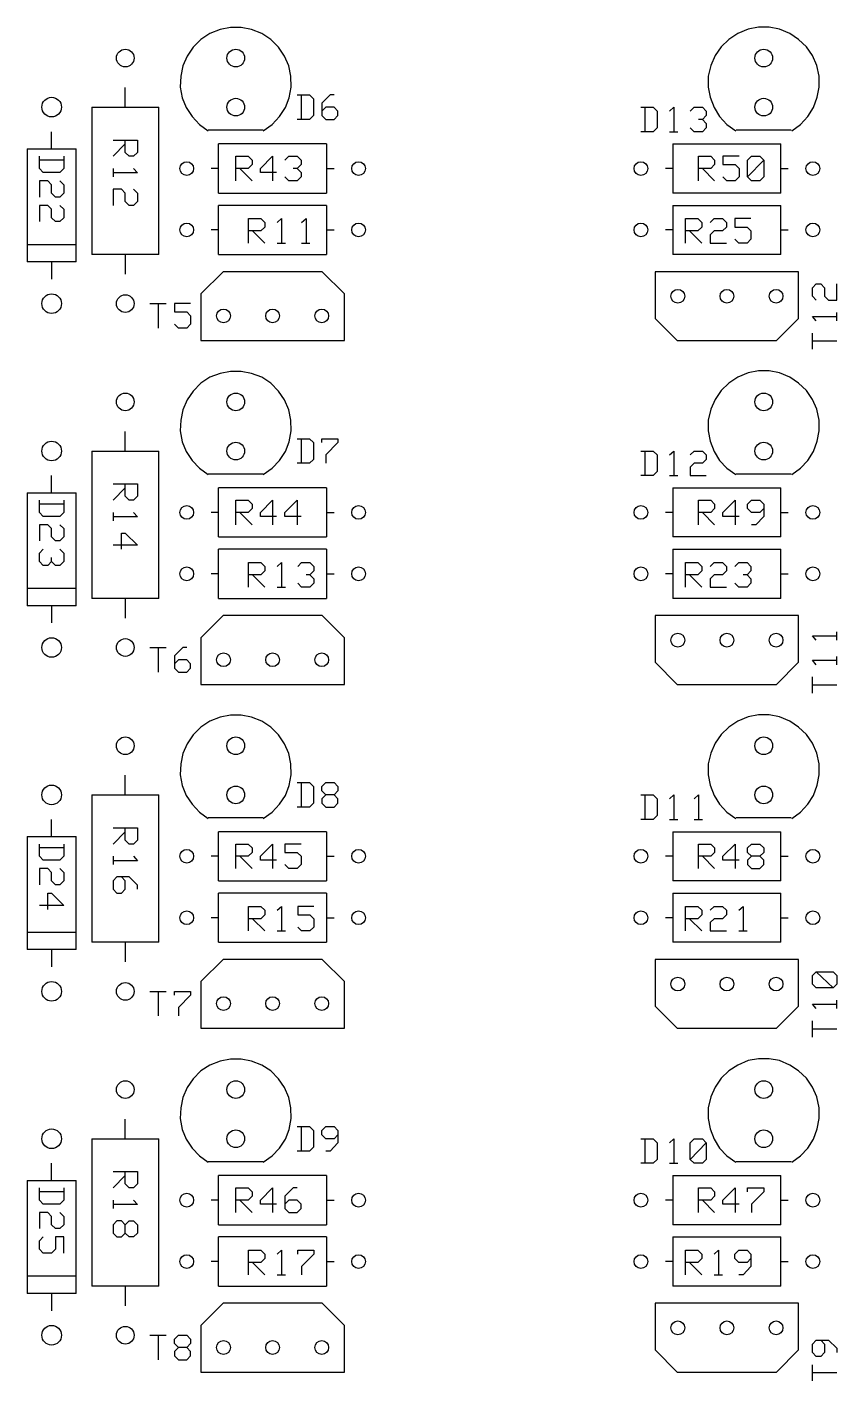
# Model space of a CAD drawing. Extents: x 0 to 5.97, y 0 to 9.88.
# Drawn here: x 2.025 to 3.674, y 2.432 to 5.188 of the extents above; entities that cross this region are included whole.
import ezdxf

# ---------------------------------------------------------------- set-up
doc = ezdxf.new("R2010")
doc.units = 0
doc.layers.get('0').update_dxf_attribs({"linetype": 'CONTINUOUS'})

msp = doc.modelspace()

# ---------------------------------------------------------------- linework, layer by layer
at = {"color": 7}
for p, q in [((2.418, 5.183), (2.397, 5.175)), ((2.439, 5.187), (2.418, 5.183)), ((2.461, 5.187), (2.439, 5.187)), ((2.482, 5.183), (2.461, 5.187)), ((2.503, 5.175), (2.482, 5.183)), ((3.493, 5.184), (3.472, 5.175)), ((3.514, 5.188), (3.493, 5.184)), ((3.536, 5.188), (3.514, 5.188)), ((3.557, 5.184), (3.536, 5.188)), ((3.578, 5.175), (3.557, 5.184)), ((2.379, 5.163), (2.363, 5.147)), ((2.397, 5.175), (2.379, 5.163)), ((2.521, 5.163), (2.503, 5.175)), ((2.537, 5.147), (2.521, 5.163)), ((3.454, 5.163), (3.438, 5.148)), ((3.472, 5.175), (3.454, 5.163)), ((3.596, 5.163), (3.578, 5.175)), ((3.612, 5.148), (3.596, 5.163)), ((2.351, 5.129), (2.342, 5.109)), ((2.363, 5.147), (2.351, 5.129)), ((2.549, 5.129), (2.537, 5.147)), ((2.558, 5.109), (2.549, 5.129)), ((3.426, 5.13), (3.417, 5.11)), ((3.438, 5.148), (3.426, 5.13)), ((3.624, 5.13), (3.612, 5.148)), ((3.633, 5.11), (3.624, 5.13)), ((2.342, 5.109), (2.338, 5.088)), ((2.562, 5.088), (2.558, 5.109)), ((3.417, 5.11), (3.412, 5.088)), ((3.638, 5.088), (3.633, 5.11)), ((2.338, 5.088), (2.337, 5.066)), ((2.563, 5.066), (2.562, 5.088)), ((3.412, 5.088), (3.412, 5.066)), ((3.638, 5.066), (3.638, 5.088)), ((2.225, 5.025), (2.225, 5.065)), ((2.337, 5.066), (2.341, 5.044)), ((2.341, 5.044), (2.349, 5.024)), ((2.551, 5.024), (2.559, 5.044)), ((2.559, 5.044), (2.563, 5.066)), ((2.575, 5.05), (2.6, 5.05)), ((2.583, 5.05), (2.583, 5)), ((2.6, 5.05), (2.608, 5.042)), ((2.642, 5.05), (2.625, 5.033)), ((2.65, 5.05), (2.642, 5.05)), ((3.412, 5.066), (3.416, 5.045)), ((3.416, 5.045), (3.424, 5.024)), ((3.626, 5.024), (3.634, 5.045)), ((3.634, 5.045), (3.638, 5.066)), ((2.157, 5.025), (2.293, 5.025)), ((2.157, 5.025), (2.157, 4.725)), ((2.293, 4.725), (2.293, 5.025)), ((2.349, 5.024), (2.361, 5.006)), ((2.539, 5.006), (2.551, 5.024)), ((2.608, 5.042), (2.608, 5.008)), ((2.625, 5.033), (2.625, 5.008)), ((2.633, 5.025), (2.625, 5.017)), ((2.65, 5.025), (2.633, 5.025)), ((2.658, 5.017), (2.65, 5.025)), ((2.658, 5.008), (2.658, 5.017)), ((3.275, 5.025), (3.3, 5.025)), ((3.283, 5.025), (3.283, 4.975)), ((3.3, 5.025), (3.308, 5.017)), ((3.308, 5.017), (3.308, 4.983)), ((3.333, 5.017), (3.342, 5.025)), ((3.342, 5.025), (3.342, 4.975)), ((3.375, 5.017), (3.383, 5.025)), ((3.383, 5.025), (3.4, 5.025)), ((3.4, 5.025), (3.408, 5.017)), ((3.408, 5.017), (3.408, 5.008)), ((3.424, 5.024), (3.435, 5.006)), ((3.615, 5.006), (3.626, 5.024)), ((2.361, 5.006), (2.376, 4.99)), ((2.376, 4.99), (2.394, 4.977)), ((2.506, 4.977), (2.524, 4.99)), ((2.524, 4.99), (2.539, 5.006)), ((2.6, 5), (2.575, 5)), ((2.608, 5.008), (2.6, 5)), ((2.625, 5.008), (2.633, 5)), ((2.633, 5), (2.65, 5)), ((2.65, 5), (2.658, 5.008)), ((3.4, 5), (3.392, 5)), ((3.408, 5.008), (3.4, 5)), ((3.4, 5), (3.408, 4.992)), ((3.408, 4.992), (3.408, 4.983)), ((3.435, 5.006), (3.45, 4.99)), ((3.45, 4.99), (3.468, 4.977)), ((3.582, 4.977), (3.6, 4.99)), ((3.6, 4.99), (3.615, 5.006)), ((2.075, 4.94), (2.075, 4.975)), ((2.506, 4.978), (2.394, 4.978)), ((3.3, 4.975), (3.275, 4.975)), ((3.308, 4.983), (3.3, 4.975)), ((3.333, 4.975), (3.35, 4.975)), ((3.383, 4.975), (3.375, 4.983)), ((3.4, 4.975), (3.383, 4.975)), ((3.408, 4.983), (3.4, 4.975)), ((3.581, 4.978), (3.469, 4.978)), ((2.025, 4.94), (2.025, 4.71)), ((2.025, 4.94), (2.125, 4.94)), ((2.125, 4.71), (2.125, 4.94)), ((2.2, 4.958), (2.25, 4.958)), ((2.225, 4.95), (2.2, 4.925)), ((2.225, 4.933), (2.225, 4.958)), ((2.25, 4.958), (2.25, 4.933)), ((2.415, 4.85), (2.415, 4.95)), ((2.635, 4.95), (2.415, 4.95)), ((2.635, 4.95), (2.635, 4.85)), ((3.34, 4.95), (3.56, 4.95)), ((3.34, 4.95), (3.34, 4.85)), ((3.56, 4.85), (3.56, 4.95)), ((2.05, 4.9), (2.05, 4.925)), ((2.1, 4.917), (2.05, 4.917)), ((2.1, 4.925), (2.1, 4.9)), ((2.233, 4.925), (2.225, 4.933)), ((2.242, 4.925), (2.233, 4.925)), ((2.25, 4.933), (2.242, 4.925)), ((2.45, 4.875), (2.45, 4.925)), ((2.45, 4.925), (2.475, 4.925)), ((2.475, 4.925), (2.483, 4.917)), ((2.483, 4.908), (2.475, 4.9)), ((2.483, 4.917), (2.483, 4.908)), ((2.5, 4.9), (2.525, 4.925)), ((2.525, 4.925), (2.525, 4.875)), ((2.55, 4.917), (2.558, 4.925)), ((2.558, 4.925), (2.575, 4.925)), ((2.575, 4.925), (2.583, 4.917)), ((2.583, 4.908), (2.575, 4.9)), ((2.583, 4.917), (2.583, 4.908)), ((3.392, 4.875), (3.392, 4.925)), ((3.392, 4.925), (3.417, 4.925)), ((3.417, 4.925), (3.425, 4.917)), ((3.425, 4.908), (3.417, 4.9)), ((3.425, 4.917), (3.425, 4.908)), ((3.475, 4.925), (3.442, 4.925)), ((3.442, 4.925), (3.442, 4.908)), ((3.442, 4.908), (3.467, 4.908)), ((3.467, 4.908), (3.475, 4.9)), ((3.492, 4.917), (3.5, 4.925)), ((3.492, 4.883), (3.492, 4.917)), ((3.492, 4.883), (3.525, 4.917)), ((3.5, 4.925), (3.517, 4.925)), ((3.517, 4.925), (3.525, 4.917)), ((3.525, 4.917), (3.525, 4.883)), ((2.058, 4.892), (2.05, 4.9)), ((2.092, 4.892), (2.058, 4.892)), ((2.1, 4.9), (2.092, 4.892)), ((2.2, 4.9), (2.2, 4.883)), ((2.25, 4.891), (2.2, 4.891)), ((2.242, 4.9), (2.25, 4.891)), ((2.415, 4.9), (2.4, 4.9)), ((2.475, 4.9), (2.45, 4.9)), ((2.458, 4.9), (2.483, 4.875)), ((2.5, 4.892), (2.5, 4.9)), ((2.533, 4.892), (2.5, 4.892)), ((2.558, 4.875), (2.55, 4.883)), ((2.575, 4.9), (2.567, 4.9)), ((2.575, 4.9), (2.583, 4.892)), ((2.583, 4.883), (2.575, 4.875)), ((2.583, 4.892), (2.583, 4.883)), ((2.635, 4.9), (2.65, 4.9)), ((3.34, 4.9), (3.325, 4.9)), ((3.417, 4.9), (3.392, 4.9)), ((3.4, 4.9), (3.425, 4.875)), ((3.45, 4.875), (3.442, 4.883)), ((3.475, 4.883), (3.467, 4.875)), ((3.475, 4.9), (3.475, 4.883)), ((3.5, 4.875), (3.492, 4.883)), ((3.525, 4.883), (3.517, 4.875)), ((3.56, 4.9), (3.575, 4.9)), ((2.067, 4.875), (2.05, 4.875)), ((2.05, 4.875), (2.05, 4.842)), ((2.075, 4.867), (2.067, 4.875)), ((2.075, 4.85), (2.075, 4.867)), ((2.092, 4.875), (2.1, 4.867)), ((2.1, 4.867), (2.1, 4.85)), ((2.217, 4.858), (2.2, 4.858)), ((2.2, 4.858), (2.2, 4.825)), ((2.225, 4.85), (2.217, 4.858)), ((2.242, 4.858), (2.25, 4.85)), ((2.575, 4.875), (2.558, 4.875)), ((3.467, 4.875), (3.45, 4.875)), ((3.517, 4.875), (3.5, 4.875)), ((2.067, 4.825), (2.05, 4.825)), ((2.05, 4.825), (2.05, 4.792)), ((2.075, 4.817), (2.067, 4.825)), ((2.083, 4.842), (2.075, 4.85)), ((2.092, 4.842), (2.083, 4.842)), ((2.1, 4.85), (2.092, 4.842)), ((2.092, 4.825), (2.1, 4.817)), ((2.225, 4.833), (2.225, 4.85)), ((2.233, 4.825), (2.225, 4.833)), ((2.242, 4.825), (2.233, 4.825)), ((2.25, 4.833), (2.242, 4.825)), ((2.25, 4.85), (2.25, 4.833)), ((2.415, 4.85), (2.635, 4.85)), ((2.415, 4.725), (2.415, 4.825)), ((2.635, 4.825), (2.415, 4.825)), ((2.635, 4.825), (2.635, 4.725)), ((3.56, 4.85), (3.34, 4.85)), ((3.34, 4.825), (3.34, 4.725)), ((3.34, 4.825), (3.56, 4.825)), ((3.56, 4.725), (3.56, 4.825)), ((2.075, 4.8), (2.075, 4.817)), ((2.083, 4.792), (2.075, 4.8)), ((2.1, 4.8), (2.092, 4.792)), ((2.1, 4.817), (2.1, 4.8)), ((2.476, 4.748), (2.476, 4.798)), ((2.476, 4.798), (2.501, 4.798)), ((2.501, 4.798), (2.509, 4.79)), ((2.534, 4.79), (2.543, 4.798)), ((2.543, 4.798), (2.543, 4.748)), ((2.584, 4.79), (2.593, 4.798)), ((2.593, 4.798), (2.593, 4.748)), ((3.366, 4.748), (3.366, 4.798)), ((3.366, 4.798), (3.391, 4.798)), ((3.391, 4.798), (3.399, 4.79)), ((3.416, 4.79), (3.424, 4.798)), ((3.424, 4.798), (3.441, 4.798)), ((3.441, 4.798), (3.449, 4.79)), ((3.499, 4.798), (3.466, 4.798)), ((3.466, 4.798), (3.466, 4.781)), ((2.092, 4.792), (2.083, 4.792)), ((2.415, 4.775), (2.4, 4.775)), ((2.501, 4.773), (2.476, 4.773)), ((2.484, 4.773), (2.509, 4.748)), ((2.509, 4.781), (2.501, 4.773)), ((2.509, 4.79), (2.509, 4.781)), ((2.635, 4.775), (2.65, 4.775)), ((3.34, 4.775), (3.325, 4.775)), ((3.391, 4.773), (3.366, 4.773)), ((3.374, 4.773), (3.399, 4.748)), ((3.399, 4.781), (3.391, 4.773)), ((3.399, 4.79), (3.399, 4.781)), ((3.424, 4.773), (3.416, 4.765)), ((3.441, 4.773), (3.424, 4.773)), ((3.449, 4.781), (3.441, 4.773)), ((3.449, 4.79), (3.449, 4.781)), ((3.466, 4.781), (3.491, 4.781)), ((3.491, 4.781), (3.499, 4.773)), ((3.499, 4.773), (3.499, 4.756)), ((3.56, 4.775), (3.575, 4.775)), ((2.125, 4.745), (2.025, 4.745)), ((2.534, 4.748), (2.551, 4.748)), ((2.584, 4.748), (2.601, 4.748)), ((3.416, 4.765), (3.416, 4.748)), ((3.416, 4.748), (3.449, 4.748)), ((3.474, 4.748), (3.466, 4.756)), ((3.491, 4.748), (3.474, 4.748)), ((3.499, 4.756), (3.491, 4.748)), ((2.293, 4.725), (2.157, 4.725)), ((2.225, 4.725), (2.225, 4.685)), ((2.415, 4.725), (2.635, 4.725)), ((3.56, 4.725), (3.34, 4.725)), ((2.125, 4.71), (2.025, 4.71)), ((2.075, 4.71), (2.075, 4.675)), ((2.424, 4.69), (2.379, 4.645)), ((2.626, 4.69), (2.424, 4.69)), ((2.671, 4.645), (2.626, 4.69)), ((3.304, 4.69), (3.304, 4.595)), ((3.596, 4.69), (3.304, 4.69)), ((3.596, 4.595), (3.596, 4.69)), ((3.624, 4.657), (3.632, 4.665)), ((3.632, 4.665), (3.641, 4.665)), ((3.641, 4.665), (3.649, 4.657)), ((3.674, 4.632), (3.674, 4.665)), ((2.379, 4.645), (2.379, 4.55)), ((2.671, 4.55), (2.671, 4.645)), ((3.624, 4.64), (3.624, 4.657)), ((3.632, 4.632), (3.624, 4.64)), ((3.649, 4.657), (3.649, 4.64)), ((3.649, 4.64), (3.657, 4.632)), ((3.657, 4.632), (3.674, 4.632)), ((2.275, 4.625), (2.308, 4.625)), ((2.292, 4.625), (2.292, 4.575)), ((2.358, 4.625), (2.325, 4.625)), ((2.325, 4.625), (2.325, 4.608)), ((2.325, 4.608), (2.35, 4.608)), ((2.35, 4.608), (2.358, 4.6)), ((3.674, 4.59), (3.674, 4.607)), ((2.333, 4.575), (2.325, 4.583)), ((2.35, 4.575), (2.333, 4.575)), ((2.358, 4.583), (2.35, 4.575)), ((2.358, 4.6), (2.358, 4.583)), ((3.304, 4.595), (3.349, 4.55)), ((3.551, 4.55), (3.596, 4.595)), ((3.632, 4.59), (3.624, 4.599)), ((3.624, 4.599), (3.674, 4.599)), ((2.379, 4.55), (2.671, 4.55)), ((3.349, 4.55), (3.551, 4.55)), ((3.624, 4.532), (3.624, 4.565)), ((3.624, 4.549), (3.674, 4.549)), ((2.397, 4.475), (2.379, 4.463)), ((2.418, 4.483), (2.397, 4.475)), ((2.439, 4.487), (2.418, 4.483)), ((2.461, 4.487), (2.439, 4.487)), ((2.482, 4.483), (2.461, 4.487)), ((2.503, 4.475), (2.482, 4.483)), ((2.521, 4.463), (2.503, 4.475)), ((3.472, 4.475), (3.454, 4.463)), ((3.493, 4.484), (3.472, 4.475)), ((3.514, 4.488), (3.493, 4.484)), ((3.536, 4.488), (3.514, 4.488)), ((3.557, 4.484), (3.536, 4.488)), ((3.578, 4.475), (3.557, 4.484)), ((3.596, 4.463), (3.578, 4.475)), ((2.363, 4.447), (2.351, 4.429)), ((2.379, 4.463), (2.363, 4.447)), ((2.537, 4.447), (2.521, 4.463)), ((2.549, 4.429), (2.537, 4.447)), ((3.438, 4.448), (3.426, 4.43)), ((3.454, 4.463), (3.438, 4.448)), ((3.612, 4.448), (3.596, 4.463)), ((3.624, 4.43), (3.612, 4.448)), ((2.351, 4.429), (2.342, 4.409)), ((2.558, 4.409), (2.549, 4.429)), ((3.417, 4.41), (3.412, 4.388)), ((3.426, 4.43), (3.417, 4.41)), ((3.633, 4.41), (3.624, 4.43)), ((3.638, 4.388), (3.633, 4.41)), ((2.338, 4.388), (2.337, 4.366)), ((2.342, 4.409), (2.338, 4.388)), ((2.562, 4.388), (2.558, 4.409)), ((2.563, 4.366), (2.562, 4.388)), ((3.412, 4.388), (3.412, 4.366)), ((3.638, 4.366), (3.638, 4.388)), ((2.225, 4.325), (2.225, 4.365)), ((2.337, 4.366), (2.341, 4.344)), ((2.559, 4.344), (2.563, 4.366)), ((3.412, 4.366), (3.416, 4.345)), ((3.634, 4.345), (3.638, 4.366)), ((2.341, 4.344), (2.349, 4.324)), ((2.551, 4.324), (2.559, 4.344)), ((2.575, 4.35), (2.6, 4.35)), ((2.583, 4.35), (2.583, 4.3)), ((2.6, 4.35), (2.608, 4.342)), ((2.608, 4.342), (2.608, 4.308)), ((2.625, 4.342), (2.625, 4.35)), ((2.625, 4.35), (2.658, 4.35)), ((2.658, 4.342), (2.633, 4.317)), ((2.658, 4.35), (2.658, 4.342)), ((3.416, 4.345), (3.424, 4.324)), ((3.626, 4.324), (3.634, 4.345)), ((2.157, 4.325), (2.293, 4.325)), ((2.157, 4.325), (2.157, 4.025)), ((2.293, 4.025), (2.293, 4.325)), ((2.349, 4.324), (2.361, 4.306)), ((2.361, 4.306), (2.376, 4.29)), ((2.524, 4.29), (2.539, 4.306)), ((2.539, 4.306), (2.551, 4.324)), ((2.6, 4.3), (2.575, 4.3)), ((2.608, 4.308), (2.6, 4.3)), ((2.633, 4.317), (2.633, 4.3)), ((3.275, 4.325), (3.3, 4.325)), ((3.283, 4.325), (3.283, 4.275)), ((3.3, 4.325), (3.308, 4.317)), ((3.308, 4.317), (3.308, 4.283)), ((3.333, 4.317), (3.342, 4.325)), ((3.342, 4.325), (3.342, 4.275)), ((3.375, 4.317), (3.383, 4.325)), ((3.383, 4.3), (3.375, 4.292)), ((3.383, 4.325), (3.4, 4.325)), ((3.4, 4.3), (3.383, 4.3)), ((3.4, 4.325), (3.408, 4.317)), ((3.408, 4.308), (3.4, 4.3)), ((3.408, 4.317), (3.408, 4.308)), ((3.424, 4.324), (3.435, 4.306)), ((3.435, 4.306), (3.45, 4.29)), ((3.6, 4.29), (3.615, 4.306)), ((3.615, 4.306), (3.626, 4.324)), ((2.075, 4.24), (2.075, 4.275)), ((2.376, 4.29), (2.394, 4.277)), ((2.506, 4.278), (2.394, 4.278)), ((2.506, 4.277), (2.524, 4.29)), ((3.3, 4.275), (3.275, 4.275)), ((3.308, 4.283), (3.3, 4.275)), ((3.333, 4.275), (3.35, 4.275)), ((3.375, 4.292), (3.375, 4.275)), ((3.375, 4.275), (3.408, 4.275)), ((3.45, 4.29), (3.468, 4.277)), ((3.581, 4.278), (3.469, 4.278)), ((3.582, 4.277), (3.6, 4.29)), ((2.2, 4.258), (2.25, 4.258)), ((2.225, 4.25), (2.2, 4.225)), ((2.225, 4.233), (2.225, 4.258)), ((2.25, 4.258), (2.25, 4.233)), ((2.415, 4.15), (2.415, 4.25)), ((2.635, 4.25), (2.415, 4.25)), ((2.635, 4.25), (2.635, 4.15)), ((3.34, 4.25), (3.56, 4.25)), ((3.34, 4.25), (3.34, 4.15)), ((3.56, 4.15), (3.56, 4.25)), ((2.025, 4.24), (2.025, 4.01)), ((2.025, 4.24), (2.125, 4.24)), ((2.05, 4.2), (2.05, 4.225)), ((2.1, 4.217), (2.05, 4.217)), ((2.1, 4.225), (2.1, 4.2)), ((2.125, 4.01), (2.125, 4.24)), ((2.233, 4.225), (2.225, 4.233)), ((2.242, 4.225), (2.233, 4.225)), ((2.25, 4.233), (2.242, 4.225)), ((2.45, 4.175), (2.45, 4.225)), ((2.45, 4.225), (2.475, 4.225)), ((2.475, 4.225), (2.483, 4.217)), ((2.483, 4.217), (2.483, 4.208)), ((2.5, 4.2), (2.525, 4.225)), ((2.525, 4.225), (2.525, 4.175)), ((2.55, 4.2), (2.575, 4.225)), ((2.575, 4.225), (2.575, 4.175)), ((3.392, 4.175), (3.392, 4.225)), ((3.392, 4.225), (3.417, 4.225)), ((3.417, 4.225), (3.425, 4.217)), ((3.425, 4.217), (3.425, 4.208)), ((3.442, 4.2), (3.467, 4.225)), ((3.467, 4.225), (3.467, 4.175)), ((3.492, 4.217), (3.5, 4.225)), ((3.492, 4.208), (3.492, 4.217)), ((3.5, 4.225), (3.517, 4.225)), ((3.517, 4.225), (3.525, 4.217)), ((3.525, 4.217), (3.525, 4.192)), ((2.058, 4.192), (2.05, 4.2)), ((2.092, 4.192), (2.058, 4.192)), ((2.1, 4.2), (2.092, 4.192)), ((2.2, 4.2), (2.2, 4.183)), ((2.25, 4.191), (2.2, 4.191)), ((2.242, 4.2), (2.25, 4.191)), ((2.415, 4.2), (2.4, 4.2)), ((2.475, 4.2), (2.45, 4.2)), ((2.458, 4.2), (2.483, 4.175)), ((2.483, 4.208), (2.475, 4.2)), ((2.5, 4.192), (2.5, 4.2)), ((2.533, 4.192), (2.5, 4.192)), ((2.55, 4.192), (2.55, 4.2)), ((2.583, 4.192), (2.55, 4.192)), ((2.635, 4.2), (2.65, 4.2)), ((3.34, 4.2), (3.325, 4.2)), ((3.417, 4.2), (3.392, 4.2)), ((3.4, 4.2), (3.425, 4.175)), ((3.425, 4.208), (3.417, 4.2)), ((3.442, 4.192), (3.442, 4.2)), ((3.475, 4.192), (3.442, 4.192)), ((3.5, 4.2), (3.492, 4.208)), ((3.517, 4.2), (3.5, 4.2)), ((3.525, 4.192), (3.509, 4.175)), ((3.525, 4.208), (3.517, 4.2)), ((3.56, 4.2), (3.575, 4.2)), ((2.067, 4.175), (2.05, 4.175)), ((2.05, 4.175), (2.05, 4.142)), ((2.075, 4.167), (2.067, 4.175)), ((2.075, 4.15), (2.075, 4.167)), ((2.092, 4.175), (2.1, 4.167)), ((2.1, 4.167), (2.1, 4.15)), ((3.509, 4.175), (3.5, 4.175)), ((2.083, 4.142), (2.075, 4.15)), ((2.092, 4.142), (2.083, 4.142)), ((2.1, 4.15), (2.092, 4.142)), ((2.217, 4.125), (2.217, 4.158)), ((2.217, 4.158), (2.225, 4.158)), ((2.225, 4.158), (2.25, 4.133)), ((2.415, 4.15), (2.635, 4.15)), ((3.56, 4.15), (3.34, 4.15)), ((2.05, 4.117), (2.058, 4.125)), ((2.05, 4.1), (2.05, 4.117)), ((2.075, 4.1), (2.075, 4.108)), ((2.092, 4.125), (2.1, 4.117)), ((2.1, 4.117), (2.1, 4.1)), ((2.25, 4.133), (2.2, 4.133)), ((2.415, 4.025), (2.415, 4.125)), ((2.635, 4.125), (2.415, 4.125)), ((2.635, 4.125), (2.635, 4.025)), ((3.34, 4.125), (3.34, 4.025)), ((3.34, 4.125), (3.56, 4.125)), ((3.56, 4.025), (3.56, 4.125)), ((2.058, 4.092), (2.05, 4.1)), ((2.067, 4.092), (2.058, 4.092)), ((2.075, 4.1), (2.067, 4.092)), ((2.083, 4.092), (2.075, 4.1)), ((2.092, 4.092), (2.083, 4.092)), ((2.1, 4.1), (2.092, 4.092)), ((2.476, 4.048), (2.476, 4.098)), ((2.476, 4.098), (2.501, 4.098)), ((2.501, 4.098), (2.509, 4.09)), ((2.509, 4.081), (2.501, 4.073)), ((2.509, 4.09), (2.509, 4.081)), ((2.534, 4.09), (2.543, 4.098)), ((2.543, 4.098), (2.543, 4.048)), ((2.576, 4.09), (2.584, 4.098)), ((2.584, 4.098), (2.601, 4.098)), ((2.601, 4.098), (2.609, 4.09)), ((2.609, 4.081), (2.601, 4.073)), ((2.609, 4.09), (2.609, 4.081)), ((3.366, 4.048), (3.366, 4.098)), ((3.366, 4.098), (3.391, 4.098)), ((3.391, 4.098), (3.399, 4.09)), ((3.399, 4.081), (3.391, 4.073)), ((3.399, 4.09), (3.399, 4.081)), ((3.416, 4.09), (3.424, 4.098)), ((3.424, 4.098), (3.441, 4.098)), ((3.441, 4.098), (3.449, 4.09)), ((3.449, 4.081), (3.441, 4.073)), ((3.449, 4.09), (3.449, 4.081)), ((3.466, 4.09), (3.474, 4.098)), ((3.474, 4.098), (3.491, 4.098)), ((3.491, 4.098), (3.499, 4.09)), ((3.499, 4.081), (3.491, 4.073)), ((3.499, 4.09), (3.499, 4.081)), ((2.415, 4.075), (2.4, 4.075)), ((2.501, 4.073), (2.476, 4.073)), ((2.484, 4.073), (2.509, 4.048)), ((2.584, 4.048), (2.576, 4.056)), ((2.601, 4.073), (2.593, 4.073)), ((2.601, 4.073), (2.609, 4.065)), ((2.609, 4.056), (2.601, 4.048)), ((2.609, 4.065), (2.609, 4.056)), ((2.635, 4.075), (2.65, 4.075)), ((3.34, 4.075), (3.325, 4.075)), ((3.391, 4.073), (3.366, 4.073)), ((3.374, 4.073), (3.399, 4.048)), ((3.424, 4.073), (3.416, 4.065)), ((3.416, 4.065), (3.416, 4.048)), ((3.441, 4.073), (3.424, 4.073)), ((3.474, 4.048), (3.466, 4.056)), ((3.491, 4.073), (3.483, 4.073)), ((3.491, 4.073), (3.499, 4.065)), ((3.499, 4.056), (3.491, 4.048)), ((3.499, 4.065), (3.499, 4.056)), ((3.56, 4.075), (3.575, 4.075)), ((2.125, 4.045), (2.025, 4.045)), ((2.293, 4.025), (2.157, 4.025)), ((2.225, 4.025), (2.225, 3.985)), ((2.415, 4.025), (2.635, 4.025)), ((2.534, 4.048), (2.551, 4.048)), ((2.601, 4.048), (2.584, 4.048)), ((3.56, 4.025), (3.34, 4.025)), ((3.416, 4.048), (3.449, 4.048)), ((3.491, 4.048), (3.474, 4.048)), ((2.125, 4.01), (2.025, 4.01)), ((2.075, 4.01), (2.075, 3.975)), ((2.424, 3.99), (2.379, 3.945)), ((2.626, 3.99), (2.424, 3.99)), ((2.671, 3.945), (2.626, 3.99)), ((3.304, 3.99), (3.304, 3.895)), ((3.596, 3.99), (3.304, 3.99)), ((3.596, 3.895), (3.596, 3.99)), ((2.379, 3.945), (2.379, 3.85)), ((2.671, 3.85), (2.671, 3.945)), ((3.632, 3.94), (3.624, 3.949)), ((3.624, 3.949), (3.674, 3.949)), ((3.674, 3.94), (3.674, 3.957)), ((2.275, 3.925), (2.308, 3.925)), ((2.292, 3.925), (2.292, 3.875)), ((2.342, 3.925), (2.325, 3.908)), ((2.35, 3.925), (2.342, 3.925)), ((2.325, 3.908), (2.325, 3.883)), ((2.333, 3.9), (2.325, 3.892)), ((2.35, 3.9), (2.333, 3.9)), ((2.358, 3.892), (2.35, 3.9)), ((2.358, 3.883), (2.358, 3.892)), ((3.304, 3.895), (3.349, 3.85)), ((3.551, 3.85), (3.596, 3.895)), ((3.632, 3.89), (3.624, 3.899)), ((3.624, 3.899), (3.674, 3.899)), ((3.674, 3.89), (3.674, 3.907)), ((2.325, 3.883), (2.333, 3.875)), ((2.333, 3.875), (2.35, 3.875)), ((2.35, 3.875), (2.358, 3.883)), ((3.624, 3.832), (3.624, 3.865)), ((2.379, 3.85), (2.671, 3.85)), ((3.349, 3.85), (3.551, 3.85)), ((3.624, 3.849), (3.674, 3.849)), ((2.418, 3.783), (2.397, 3.775)), ((2.439, 3.787), (2.418, 3.783)), ((2.461, 3.787), (2.439, 3.787)), ((2.482, 3.783), (2.461, 3.787)), ((2.503, 3.775), (2.482, 3.783)), ((3.493, 3.784), (3.472, 3.775)), ((3.514, 3.788), (3.493, 3.784)), ((3.536, 3.788), (3.514, 3.788)), ((3.557, 3.784), (3.536, 3.788)), ((3.578, 3.775), (3.557, 3.784)), ((2.379, 3.763), (2.363, 3.747)), ((2.397, 3.775), (2.379, 3.763)), ((2.521, 3.763), (2.503, 3.775)), ((2.537, 3.747), (2.521, 3.763)), ((3.454, 3.763), (3.438, 3.748)), ((3.472, 3.775), (3.454, 3.763)), ((3.596, 3.763), (3.578, 3.775)), ((3.612, 3.748), (3.596, 3.763)), ((2.351, 3.729), (2.342, 3.709)), ((2.363, 3.747), (2.351, 3.729)), ((2.549, 3.729), (2.537, 3.747)), ((2.558, 3.709), (2.549, 3.729)), ((3.426, 3.73), (3.417, 3.71)), ((3.438, 3.748), (3.426, 3.73)), ((3.624, 3.73), (3.612, 3.748)), ((3.633, 3.71), (3.624, 3.73)), ((2.342, 3.709), (2.338, 3.688)), ((2.562, 3.688), (2.558, 3.709)), ((3.417, 3.71), (3.412, 3.688)), ((3.638, 3.688), (3.633, 3.71)), ((2.338, 3.688), (2.337, 3.666)), ((2.337, 3.666), (2.341, 3.644)), ((2.559, 3.644), (2.563, 3.666)), ((2.563, 3.666), (2.562, 3.688)), ((3.412, 3.688), (3.412, 3.666)), ((3.412, 3.666), (3.416, 3.645)), ((3.634, 3.645), (3.638, 3.666)), ((3.638, 3.666), (3.638, 3.688)), ((2.225, 3.625), (2.225, 3.665)), ((2.341, 3.644), (2.349, 3.624)), ((2.551, 3.624), (2.559, 3.644)), ((2.575, 3.65), (2.6, 3.65)), ((2.583, 3.65), (2.583, 3.6)), ((2.6, 3.65), (2.608, 3.642)), ((2.608, 3.642), (2.608, 3.608)), ((2.625, 3.642), (2.633, 3.65)), ((2.625, 3.633), (2.625, 3.642)), ((2.633, 3.65), (2.65, 3.65)), ((2.65, 3.65), (2.658, 3.642)), ((2.658, 3.642), (2.658, 3.633)), ((3.416, 3.645), (3.424, 3.624)), ((3.626, 3.624), (3.634, 3.645)), ((2.157, 3.625), (2.293, 3.625)), ((2.157, 3.625), (2.157, 3.325)), ((2.293, 3.325), (2.293, 3.625)), ((2.349, 3.624), (2.361, 3.606)), ((2.539, 3.606), (2.551, 3.624)), ((2.633, 3.625), (2.625, 3.633)), ((2.633, 3.625), (2.625, 3.617)), ((2.625, 3.617), (2.625, 3.608)), ((2.65, 3.625), (2.633, 3.625)), ((2.658, 3.633), (2.65, 3.625)), ((2.658, 3.617), (2.65, 3.625)), ((2.658, 3.608), (2.658, 3.617)), ((3.275, 3.625), (3.3, 3.625)), ((3.283, 3.625), (3.283, 3.575)), ((3.3, 3.625), (3.308, 3.617)), ((3.308, 3.617), (3.308, 3.583)), ((3.333, 3.617), (3.342, 3.625)), ((3.342, 3.625), (3.342, 3.575)), ((3.383, 3.617), (3.392, 3.625)), ((3.392, 3.625), (3.392, 3.575)), ((3.424, 3.624), (3.435, 3.606)), ((3.615, 3.606), (3.626, 3.624)), ((2.361, 3.606), (2.376, 3.59)), ((2.376, 3.59), (2.394, 3.577)), ((2.506, 3.577), (2.524, 3.59)), ((2.524, 3.59), (2.539, 3.606)), ((2.6, 3.6), (2.575, 3.6)), ((2.608, 3.608), (2.6, 3.6)), ((2.625, 3.608), (2.633, 3.6)), ((2.633, 3.6), (2.65, 3.6)), ((2.65, 3.6), (2.658, 3.608)), ((3.308, 3.583), (3.3, 3.575)), ((3.435, 3.606), (3.45, 3.59)), ((3.45, 3.59), (3.468, 3.577)), ((3.582, 3.577), (3.6, 3.59)), ((3.6, 3.59), (3.615, 3.606)), ((2.075, 3.54), (2.075, 3.575)), ((2.2, 3.558), (2.25, 3.558)), ((2.225, 3.533), (2.225, 3.558)), ((2.25, 3.558), (2.25, 3.533)), ((2.506, 3.578), (2.394, 3.578)), ((3.3, 3.575), (3.275, 3.575)), ((3.333, 3.575), (3.35, 3.575)), ((3.383, 3.575), (3.4, 3.575)), ((3.581, 3.578), (3.469, 3.578)), ((2.025, 3.54), (2.025, 3.31)), ((2.025, 3.54), (2.125, 3.54)), ((2.125, 3.31), (2.125, 3.54)), ((2.225, 3.55), (2.2, 3.525)), ((2.233, 3.525), (2.225, 3.533)), ((2.25, 3.533), (2.242, 3.525)), ((2.415, 3.45), (2.415, 3.55)), ((2.635, 3.55), (2.415, 3.55)), ((2.635, 3.55), (2.635, 3.45)), ((3.34, 3.55), (3.56, 3.55)), ((3.34, 3.55), (3.34, 3.45)), ((3.56, 3.45), (3.56, 3.55)), ((2.05, 3.5), (2.05, 3.525)), ((2.1, 3.517), (2.05, 3.517)), ((2.1, 3.525), (2.1, 3.5)), ((2.242, 3.525), (2.233, 3.525)), ((2.45, 3.475), (2.45, 3.525)), ((2.45, 3.525), (2.475, 3.525)), ((2.475, 3.525), (2.483, 3.517)), ((2.483, 3.508), (2.475, 3.5)), ((2.483, 3.517), (2.483, 3.508)), ((2.5, 3.5), (2.525, 3.525)), ((2.525, 3.525), (2.525, 3.475)), ((2.583, 3.525), (2.55, 3.525)), ((2.55, 3.525), (2.55, 3.508)), ((2.55, 3.508), (2.575, 3.508)), ((2.575, 3.508), (2.583, 3.5)), ((3.392, 3.475), (3.392, 3.525)), ((3.392, 3.525), (3.417, 3.525)), ((3.417, 3.525), (3.425, 3.517)), ((3.425, 3.508), (3.417, 3.5)), ((3.425, 3.517), (3.425, 3.508)), ((3.442, 3.5), (3.467, 3.525)), ((3.467, 3.525), (3.467, 3.475)), ((3.492, 3.517), (3.5, 3.525)), ((3.492, 3.508), (3.492, 3.517)), ((3.5, 3.5), (3.492, 3.508)), ((3.5, 3.525), (3.517, 3.525)), ((3.517, 3.525), (3.525, 3.517)), ((3.525, 3.508), (3.517, 3.5)), ((3.525, 3.517), (3.525, 3.508)), ((2.058, 3.492), (2.05, 3.5)), ((2.067, 3.475), (2.05, 3.475)), ((2.05, 3.475), (2.05, 3.442)), ((2.092, 3.492), (2.058, 3.492)), ((2.075, 3.467), (2.067, 3.475)), ((2.1, 3.5), (2.092, 3.492)), ((2.092, 3.475), (2.1, 3.467)), ((2.2, 3.5), (2.2, 3.483)), ((2.25, 3.491), (2.2, 3.491)), ((2.242, 3.5), (2.25, 3.491)), ((2.415, 3.5), (2.4, 3.5)), ((2.475, 3.5), (2.45, 3.5)), ((2.458, 3.5), (2.483, 3.475)), ((2.5, 3.492), (2.5, 3.5)), ((2.533, 3.492), (2.5, 3.492)), ((2.558, 3.475), (2.55, 3.483)), ((2.575, 3.475), (2.558, 3.475)), ((2.583, 3.483), (2.575, 3.475)), ((2.583, 3.5), (2.583, 3.483)), ((2.635, 3.5), (2.65, 3.5)), ((3.34, 3.5), (3.325, 3.5)), ((3.417, 3.5), (3.392, 3.5)), ((3.4, 3.5), (3.425, 3.475)), ((3.442, 3.492), (3.442, 3.5)), ((3.475, 3.492), (3.442, 3.492)), ((3.5, 3.5), (3.492, 3.492)), ((3.492, 3.492), (3.492, 3.483)), ((3.492, 3.483), (3.5, 3.475)), ((3.517, 3.5), (3.5, 3.5)), ((3.5, 3.475), (3.517, 3.475)), ((3.525, 3.492), (3.517, 3.5)), ((3.517, 3.475), (3.525, 3.483)), ((3.525, 3.483), (3.525, 3.492)), ((3.56, 3.5), (3.575, 3.5)), ((2.075, 3.45), (2.075, 3.467)), ((2.083, 3.442), (2.075, 3.45)), ((2.1, 3.45), (2.092, 3.442)), ((2.1, 3.467), (2.1, 3.45)), ((2.208, 3.458), (2.2, 3.45)), ((2.2, 3.45), (2.2, 3.433)), ((2.233, 3.458), (2.208, 3.458)), ((2.225, 3.45), (2.217, 3.458)), ((2.225, 3.433), (2.225, 3.45)), ((2.25, 3.441), (2.233, 3.458)), ((2.415, 3.45), (2.635, 3.45)), ((3.56, 3.45), (3.34, 3.45)), ((2.067, 3.392), (2.067, 3.425)), ((2.067, 3.425), (2.075, 3.425)), ((2.075, 3.425), (2.1, 3.4)), ((2.092, 3.442), (2.083, 3.442)), ((2.2, 3.433), (2.208, 3.425)), ((2.208, 3.425), (2.217, 3.425)), ((2.217, 3.425), (2.225, 3.433)), ((2.25, 3.433), (2.25, 3.441)), ((2.415, 3.325), (2.415, 3.425)), ((2.635, 3.425), (2.415, 3.425)), ((2.635, 3.425), (2.635, 3.325)), ((3.34, 3.425), (3.34, 3.325)), ((3.34, 3.425), (3.56, 3.425)), ((3.56, 3.325), (3.56, 3.425)), ((2.1, 3.4), (2.05, 3.4)), ((2.476, 3.348), (2.476, 3.398)), ((2.476, 3.398), (2.501, 3.398)), ((2.501, 3.398), (2.509, 3.39)), ((2.509, 3.39), (2.509, 3.381)), ((2.534, 3.39), (2.543, 3.398)), ((2.543, 3.398), (2.543, 3.348)), ((2.609, 3.398), (2.576, 3.398)), ((2.576, 3.398), (2.576, 3.381)), ((3.366, 3.348), (3.366, 3.398)), ((3.366, 3.398), (3.391, 3.398)), ((3.391, 3.398), (3.399, 3.39)), ((3.399, 3.39), (3.399, 3.381)), ((3.416, 3.39), (3.424, 3.398)), ((3.424, 3.398), (3.441, 3.398)), ((3.441, 3.398), (3.449, 3.39)), ((3.449, 3.39), (3.449, 3.381)), ((3.474, 3.39), (3.483, 3.398)), ((3.483, 3.398), (3.483, 3.348)), ((2.415, 3.375), (2.4, 3.375)), ((2.501, 3.373), (2.476, 3.373)), ((2.484, 3.373), (2.509, 3.348)), ((2.509, 3.381), (2.501, 3.373)), ((2.576, 3.381), (2.601, 3.381)), ((2.601, 3.381), (2.609, 3.373)), ((2.609, 3.373), (2.609, 3.356)), ((2.635, 3.375), (2.65, 3.375)), ((3.34, 3.375), (3.325, 3.375)), ((3.391, 3.373), (3.366, 3.373)), ((3.374, 3.373), (3.399, 3.348)), ((3.399, 3.381), (3.391, 3.373)), ((3.424, 3.373), (3.416, 3.365)), ((3.416, 3.365), (3.416, 3.348)), ((3.441, 3.373), (3.424, 3.373)), ((3.449, 3.381), (3.441, 3.373)), ((3.56, 3.375), (3.575, 3.375)), ((2.125, 3.345), (2.025, 3.345)), ((2.534, 3.348), (2.551, 3.348)), ((2.584, 3.348), (2.576, 3.356)), ((2.601, 3.348), (2.584, 3.348)), ((2.609, 3.356), (2.601, 3.348)), ((3.416, 3.348), (3.449, 3.348)), ((3.474, 3.348), (3.491, 3.348)), ((2.125, 3.31), (2.025, 3.31)), ((2.075, 3.31), (2.075, 3.275)), ((2.293, 3.325), (2.157, 3.325)), ((2.225, 3.325), (2.225, 3.285)), ((2.415, 3.325), (2.635, 3.325)), ((3.56, 3.325), (3.34, 3.325)), ((2.424, 3.29), (2.379, 3.245)), ((2.626, 3.29), (2.424, 3.29)), ((2.671, 3.245), (2.626, 3.29)), ((3.304, 3.29), (3.304, 3.195)), ((3.596, 3.29), (3.304, 3.29)), ((3.596, 3.195), (3.596, 3.29)), ((3.624, 3.257), (3.632, 3.265)), ((3.624, 3.24), (3.624, 3.257)), ((3.632, 3.265), (3.666, 3.265)), ((3.666, 3.232), (3.632, 3.265)), ((3.666, 3.265), (3.674, 3.257)), ((3.674, 3.257), (3.674, 3.24)), ((2.275, 3.225), (2.308, 3.225)), ((2.292, 3.225), (2.292, 3.175)), ((2.325, 3.217), (2.325, 3.225)), ((2.325, 3.225), (2.358, 3.225)), ((2.358, 3.225), (2.358, 3.217)), ((2.379, 3.245), (2.379, 3.15)), ((2.671, 3.15), (2.671, 3.245)), ((3.632, 3.232), (3.624, 3.24)), ((3.666, 3.232), (3.632, 3.232)), ((3.674, 3.24), (3.666, 3.232)), ((2.358, 3.217), (2.333, 3.192)), ((3.632, 3.19), (3.624, 3.199)), ((3.624, 3.199), (3.674, 3.199)), ((3.674, 3.19), (3.674, 3.207)), ((2.333, 3.192), (2.333, 3.175)), ((3.304, 3.195), (3.349, 3.15)), ((3.551, 3.15), (3.596, 3.195)), ((2.379, 3.15), (2.671, 3.15)), ((3.349, 3.15), (3.551, 3.15)), ((3.624, 3.132), (3.624, 3.165)), ((3.624, 3.149), (3.674, 3.149)), ((2.439, 3.087), (2.418, 3.083)), ((2.461, 3.087), (2.439, 3.087)), ((2.482, 3.083), (2.461, 3.087)), ((3.514, 3.088), (3.493, 3.084)), ((3.536, 3.088), (3.514, 3.088)), ((3.557, 3.084), (3.536, 3.088)), ((2.379, 3.063), (2.363, 3.047)), ((2.397, 3.075), (2.379, 3.063)), ((2.418, 3.083), (2.397, 3.075)), ((2.503, 3.075), (2.482, 3.083)), ((2.521, 3.063), (2.503, 3.075)), ((2.537, 3.047), (2.521, 3.063)), ((3.454, 3.063), (3.438, 3.048)), ((3.472, 3.075), (3.454, 3.063)), ((3.493, 3.084), (3.472, 3.075)), ((3.578, 3.075), (3.557, 3.084)), ((3.596, 3.063), (3.578, 3.075)), ((3.612, 3.048), (3.596, 3.063)), ((2.363, 3.047), (2.351, 3.029)), ((2.549, 3.029), (2.537, 3.047)), ((3.438, 3.048), (3.426, 3.03)), ((3.624, 3.03), (3.612, 3.048)), ((2.342, 3.009), (2.338, 2.988)), ((2.351, 3.029), (2.342, 3.009)), ((2.558, 3.009), (2.549, 3.029)), ((2.562, 2.988), (2.558, 3.009)), ((3.417, 3.01), (3.412, 2.988)), ((3.426, 3.03), (3.417, 3.01)), ((3.633, 3.01), (3.624, 3.03)), ((3.638, 2.988), (3.633, 3.01)), ((2.338, 2.988), (2.337, 2.966)), ((2.563, 2.966), (2.562, 2.988)), ((3.412, 2.988), (3.412, 2.966)), ((3.638, 2.966), (3.638, 2.988)), ((2.225, 2.925), (2.225, 2.965)), ((2.337, 2.966), (2.341, 2.944)), ((2.559, 2.944), (2.563, 2.966)), ((2.575, 2.95), (2.6, 2.95)), ((2.583, 2.95), (2.583, 2.9)), ((2.6, 2.95), (2.608, 2.942)), ((2.625, 2.942), (2.633, 2.95)), ((2.633, 2.95), (2.65, 2.95)), ((2.65, 2.95), (2.658, 2.942)), ((3.412, 2.966), (3.416, 2.945)), ((3.634, 2.945), (3.638, 2.966)), ((2.157, 2.925), (2.293, 2.925)), ((2.157, 2.925), (2.157, 2.625)), ((2.293, 2.625), (2.293, 2.925)), ((2.341, 2.944), (2.349, 2.924)), ((2.349, 2.924), (2.361, 2.906)), ((2.539, 2.906), (2.551, 2.924)), ((2.551, 2.924), (2.559, 2.944)), ((2.608, 2.942), (2.608, 2.908)), ((2.625, 2.933), (2.625, 2.942)), ((2.633, 2.925), (2.625, 2.933)), ((2.65, 2.925), (2.633, 2.925)), ((2.658, 2.933), (2.65, 2.925)), ((2.658, 2.942), (2.658, 2.917)), ((3.275, 2.925), (3.3, 2.925)), ((3.283, 2.925), (3.283, 2.875)), ((3.3, 2.925), (3.308, 2.917)), ((3.333, 2.917), (3.342, 2.925)), ((3.342, 2.925), (3.342, 2.875)), ((3.375, 2.917), (3.383, 2.925)), ((3.383, 2.925), (3.4, 2.925)), ((3.4, 2.925), (3.408, 2.917)), ((3.416, 2.945), (3.424, 2.924)), ((3.424, 2.924), (3.435, 2.906)), ((3.615, 2.906), (3.626, 2.924)), ((3.626, 2.924), (3.634, 2.945)), ((2.361, 2.906), (2.376, 2.89)), ((2.524, 2.89), (2.539, 2.906)), ((2.6, 2.9), (2.575, 2.9)), ((2.608, 2.908), (2.6, 2.9)), ((2.642, 2.9), (2.633, 2.9)), ((2.658, 2.917), (2.642, 2.9)), ((3.308, 2.917), (3.308, 2.883)), ((3.375, 2.883), (3.375, 2.917)), ((3.375, 2.883), (3.408, 2.917)), ((3.408, 2.917), (3.408, 2.883)), ((3.435, 2.906), (3.45, 2.89)), ((3.6, 2.89), (3.615, 2.906)), ((2.075, 2.84), (2.075, 2.875)), ((2.376, 2.89), (2.394, 2.877)), ((2.506, 2.878), (2.394, 2.878)), ((2.506, 2.877), (2.524, 2.89)), ((3.3, 2.875), (3.275, 2.875)), ((3.308, 2.883), (3.3, 2.875)), ((3.333, 2.875), (3.35, 2.875)), ((3.383, 2.875), (3.375, 2.883)), ((3.4, 2.875), (3.383, 2.875)), ((3.408, 2.883), (3.4, 2.875)), ((3.45, 2.89), (3.468, 2.877)), ((3.581, 2.878), (3.469, 2.878)), ((3.582, 2.877), (3.6, 2.89)), ((2.025, 2.84), (2.025, 2.61)), ((2.025, 2.84), (2.125, 2.84)), ((2.125, 2.61), (2.125, 2.84)), ((2.2, 2.858), (2.25, 2.858)), ((2.225, 2.85), (2.2, 2.825)), ((2.225, 2.833), (2.225, 2.858)), ((2.25, 2.858), (2.25, 2.833)), ((2.415, 2.75), (2.415, 2.85)), ((2.635, 2.85), (2.415, 2.85)), ((2.635, 2.85), (2.635, 2.75)), ((3.34, 2.85), (3.56, 2.85)), ((3.34, 2.85), (3.34, 2.75)), ((3.56, 2.75), (3.56, 2.85)), ((2.05, 2.8), (2.05, 2.825)), ((2.1, 2.817), (2.05, 2.817)), ((2.1, 2.825), (2.1, 2.8)), ((2.233, 2.825), (2.225, 2.833)), ((2.242, 2.825), (2.233, 2.825)), ((2.25, 2.833), (2.242, 2.825)), ((2.45, 2.775), (2.45, 2.825)), ((2.45, 2.825), (2.475, 2.825)), ((2.475, 2.825), (2.483, 2.817)), ((2.483, 2.817), (2.483, 2.808)), ((2.5, 2.8), (2.525, 2.825)), ((2.525, 2.825), (2.525, 2.775)), ((2.567, 2.825), (2.55, 2.808)), ((2.575, 2.825), (2.567, 2.825)), ((3.392, 2.775), (3.392, 2.825)), ((3.392, 2.825), (3.417, 2.825)), ((3.417, 2.825), (3.425, 2.817)), ((3.425, 2.817), (3.425, 2.808)), ((3.442, 2.8), (3.467, 2.825)), ((3.467, 2.825), (3.467, 2.775)), ((3.492, 2.817), (3.492, 2.825)), ((3.492, 2.825), (3.525, 2.825)), ((3.525, 2.817), (3.5, 2.792)), ((3.525, 2.825), (3.525, 2.817)), ((2.058, 2.792), (2.05, 2.8)), ((2.092, 2.792), (2.058, 2.792)), ((2.1, 2.8), (2.092, 2.792)), ((2.2, 2.8), (2.2, 2.783)), ((2.25, 2.791), (2.2, 2.791)), ((2.242, 2.8), (2.25, 2.791)), ((2.415, 2.8), (2.4, 2.8)), ((2.475, 2.8), (2.45, 2.8)), ((2.458, 2.8), (2.483, 2.775)), ((2.483, 2.808), (2.475, 2.8)), ((2.5, 2.792), (2.5, 2.8)), ((2.533, 2.792), (2.5, 2.792)), ((2.55, 2.808), (2.55, 2.783)), ((2.558, 2.8), (2.55, 2.792)), ((2.575, 2.8), (2.558, 2.8)), ((2.583, 2.792), (2.575, 2.8)), ((2.583, 2.783), (2.583, 2.792)), ((2.635, 2.8), (2.65, 2.8)), ((3.34, 2.8), (3.325, 2.8)), ((3.417, 2.8), (3.392, 2.8)), ((3.4, 2.8), (3.425, 2.775)), ((3.425, 2.808), (3.417, 2.8)), ((3.442, 2.792), (3.442, 2.8)), ((3.475, 2.792), (3.442, 2.792)), ((3.5, 2.792), (3.5, 2.775)), ((3.56, 2.8), (3.575, 2.8)), ((2.067, 2.775), (2.05, 2.775)), ((2.05, 2.775), (2.05, 2.742)), ((2.075, 2.767), (2.067, 2.775)), ((2.075, 2.75), (2.075, 2.767)), ((2.092, 2.775), (2.1, 2.767)), ((2.1, 2.767), (2.1, 2.75)), ((2.208, 2.758), (2.2, 2.75)), ((2.217, 2.758), (2.208, 2.758)), ((2.225, 2.75), (2.217, 2.758)), ((2.225, 2.75), (2.233, 2.758)), ((2.233, 2.758), (2.242, 2.758)), ((2.242, 2.758), (2.25, 2.75)), ((2.55, 2.783), (2.558, 2.775)), ((2.558, 2.775), (2.575, 2.775)), ((2.575, 2.775), (2.583, 2.783)), ((2.083, 2.742), (2.075, 2.75)), ((2.092, 2.742), (2.083, 2.742)), ((2.1, 2.75), (2.092, 2.742)), ((2.2, 2.75), (2.2, 2.733)), ((2.2, 2.733), (2.208, 2.725)), ((2.217, 2.725), (2.225, 2.733)), ((2.225, 2.733), (2.225, 2.75)), ((2.233, 2.725), (2.225, 2.733)), ((2.25, 2.733), (2.242, 2.725)), ((2.25, 2.75), (2.25, 2.733)), ((2.415, 2.75), (2.635, 2.75)), ((3.56, 2.75), (3.34, 2.75)), ((2.05, 2.717), (2.058, 2.725)), ((2.05, 2.7), (2.05, 2.717)), ((2.1, 2.725), (2.083, 2.725)), ((2.083, 2.725), (2.083, 2.7)), ((2.1, 2.692), (2.1, 2.725)), ((2.208, 2.725), (2.217, 2.725)), ((2.242, 2.725), (2.233, 2.725)), ((2.415, 2.625), (2.415, 2.725)), ((2.635, 2.725), (2.415, 2.725)), ((2.635, 2.725), (2.635, 2.625)), ((3.34, 2.725), (3.34, 2.625)), ((3.34, 2.725), (3.56, 2.725)), ((3.56, 2.625), (3.56, 2.725)), ((2.058, 2.692), (2.05, 2.7)), ((2.075, 2.692), (2.058, 2.692)), ((2.083, 2.7), (2.075, 2.692)), ((2.415, 2.675), (2.4, 2.675)), ((2.476, 2.648), (2.476, 2.698)), ((2.476, 2.698), (2.501, 2.698)), ((2.501, 2.698), (2.509, 2.69)), ((2.509, 2.681), (2.501, 2.673)), ((2.509, 2.69), (2.509, 2.681)), ((2.534, 2.69), (2.543, 2.698)), ((2.543, 2.698), (2.543, 2.648)), ((2.576, 2.69), (2.576, 2.698)), ((2.576, 2.698), (2.609, 2.698)), ((2.609, 2.69), (2.584, 2.665)), ((2.609, 2.698), (2.609, 2.69)), ((2.635, 2.675), (2.65, 2.675)), ((3.34, 2.675), (3.325, 2.675)), ((3.366, 2.648), (3.366, 2.698)), ((3.366, 2.698), (3.391, 2.698)), ((3.391, 2.698), (3.399, 2.69)), ((3.399, 2.681), (3.391, 2.673)), ((3.399, 2.69), (3.399, 2.681)), ((3.424, 2.69), (3.433, 2.698)), ((3.433, 2.698), (3.433, 2.648)), ((3.466, 2.69), (3.474, 2.698)), ((3.466, 2.681), (3.466, 2.69)), ((3.474, 2.673), (3.466, 2.681)), ((3.474, 2.698), (3.491, 2.698)), ((3.491, 2.698), (3.499, 2.69)), ((3.499, 2.681), (3.491, 2.673)), ((3.499, 2.69), (3.499, 2.665)), ((3.56, 2.675), (3.575, 2.675)), ((2.501, 2.673), (2.476, 2.673)), ((2.484, 2.673), (2.509, 2.648)), ((2.534, 2.648), (2.551, 2.648)), ((2.584, 2.665), (2.584, 2.648)), ((3.391, 2.673), (3.366, 2.673)), ((3.374, 2.673), (3.399, 2.648)), ((3.424, 2.648), (3.441, 2.648)), ((3.491, 2.673), (3.474, 2.673)), ((3.483, 2.648), (3.474, 2.648)), ((3.499, 2.665), (3.483, 2.648)), ((2.125, 2.645), (2.025, 2.645)), ((2.293, 2.625), (2.157, 2.625)), ((2.225, 2.625), (2.225, 2.585)), ((2.415, 2.625), (2.635, 2.625)), ((3.56, 2.625), (3.34, 2.625)), ((2.125, 2.61), (2.025, 2.61)), ((2.075, 2.61), (2.075, 2.575)), ((2.424, 2.59), (2.379, 2.545)), ((2.626, 2.59), (2.424, 2.59)), ((2.671, 2.545), (2.626, 2.59)), ((3.304, 2.59), (3.304, 2.495)), ((3.596, 2.59), (3.304, 2.59)), ((3.596, 2.495), (3.596, 2.59)), ((2.379, 2.545), (2.379, 2.45)), ((2.671, 2.45), (2.671, 2.545)), ((2.275, 2.525), (2.308, 2.525)), ((2.292, 2.525), (2.292, 2.475)), ((2.325, 2.517), (2.333, 2.525)), ((2.325, 2.508), (2.325, 2.517)), ((2.333, 2.5), (2.325, 2.508)), ((2.333, 2.525), (2.35, 2.525)), ((2.35, 2.525), (2.358, 2.517)), ((2.358, 2.508), (2.35, 2.5)), ((2.358, 2.517), (2.358, 2.508)), ((3.624, 2.507), (3.632, 2.515)), ((3.632, 2.515), (3.657, 2.515)), ((3.641, 2.515), (3.649, 2.507)), ((3.657, 2.515), (3.674, 2.499)), ((2.333, 2.5), (2.325, 2.492)), ((2.325, 2.492), (2.325, 2.483)), ((2.325, 2.483), (2.333, 2.475)), ((2.35, 2.5), (2.333, 2.5)), ((2.358, 2.492), (2.35, 2.5)), ((2.35, 2.475), (2.358, 2.483)), ((2.358, 2.483), (2.358, 2.492)), ((3.304, 2.495), (3.349, 2.45)), ((3.551, 2.45), (3.596, 2.495)), ((3.624, 2.49), (3.624, 2.507)), ((3.632, 2.482), (3.624, 2.49)), ((3.641, 2.482), (3.632, 2.482)), ((3.649, 2.49), (3.641, 2.482)), ((3.649, 2.507), (3.649, 2.49)), ((3.674, 2.499), (3.674, 2.49)), ((2.333, 2.475), (2.35, 2.475)), ((3.624, 2.432), (3.624, 2.465)), ((2.379, 2.45), (2.671, 2.45)), ((3.349, 2.45), (3.551, 2.45)), ((3.624, 2.449), (3.674, 2.449))]:
    msp.add_line(p, q, dxfattribs=at)
for centre, radius in [((2.225, 5.125), 0.018), ((2.45, 5.125), 0.018), ((3.525, 5.125), 0.018), ((2.075, 5.025), 0.02), ((2.45, 5.025), 0.018), ((3.525, 5.025), 0.018), ((2.35, 4.9), 0.014), ((2.7, 4.9), 0.014), ((3.275, 4.9), 0.014), ((3.625, 4.9), 0.014), ((2.35, 4.775), 0.014), ((2.7, 4.775), 0.014), ((3.275, 4.775), 0.014), ((3.625, 4.775), 0.014), ((2.075, 4.625), 0.02), ((2.225, 4.625), 0.018), ((3.35, 4.64), 0.014), ((3.45, 4.64), 0.014), ((3.55, 4.64), 0.014), ((2.425, 4.6), 0.014), ((2.525, 4.6), 0.014), ((2.625, 4.6), 0.014), ((2.225, 4.425), 0.018), ((2.45, 4.425), 0.018), ((3.525, 4.425), 0.018), ((2.075, 4.325), 0.02), ((2.45, 4.325), 0.018), ((3.525, 4.325), 0.018), ((2.35, 4.2), 0.014), ((2.7, 4.2), 0.014), ((3.275, 4.2), 0.014), ((3.625, 4.2), 0.014), ((2.35, 4.075), 0.014), ((2.7, 4.075), 0.014), ((3.275, 4.075), 0.014), ((3.625, 4.075), 0.014), ((2.075, 3.925), 0.02), ((2.225, 3.925), 0.018), ((3.35, 3.94), 0.014), ((3.45, 3.94), 0.014), ((3.55, 3.94), 0.014), ((2.425, 3.9), 0.014), ((2.525, 3.9), 0.014), ((2.625, 3.9), 0.014), ((2.225, 3.725), 0.018), ((2.45, 3.725), 0.018), ((3.525, 3.725), 0.018), ((2.075, 3.625), 0.02), ((2.45, 3.625), 0.018), ((3.525, 3.625), 0.018), ((2.35, 3.5), 0.014), ((2.7, 3.5), 0.014), ((3.275, 3.5), 0.014), ((3.625, 3.5), 0.014), ((2.35, 3.375), 0.014), ((2.7, 3.375), 0.014), ((3.275, 3.375), 0.014), ((3.625, 3.375), 0.014), ((3.35, 3.24), 0.014), ((3.45, 3.24), 0.014), ((3.55, 3.24), 0.014), ((2.075, 3.225), 0.02), ((2.225, 3.225), 0.018), ((2.425, 3.2), 0.014), ((2.525, 3.2), 0.014), ((2.625, 3.2), 0.014), ((2.225, 3.025), 0.018), ((2.45, 3.025), 0.018), ((3.525, 3.025), 0.018), ((2.075, 2.925), 0.02), ((2.45, 2.925), 0.018), ((3.525, 2.925), 0.018), ((2.35, 2.8), 0.014), ((2.7, 2.8), 0.014), ((3.275, 2.8), 0.014), ((3.625, 2.8), 0.014), ((2.35, 2.675), 0.014), ((2.7, 2.675), 0.014), ((3.275, 2.675), 0.014), ((3.625, 2.675), 0.014), ((2.075, 2.525), 0.02), ((2.225, 2.525), 0.018), ((3.35, 2.54), 0.014), ((3.45, 2.54), 0.014), ((3.55, 2.54), 0.014), ((2.425, 2.5), 0.014), ((2.525, 2.5), 0.014), ((2.625, 2.5), 0.014)]:
    msp.add_circle(centre, radius, dxfattribs=at)

doc.saveas('drawing.dxf')
